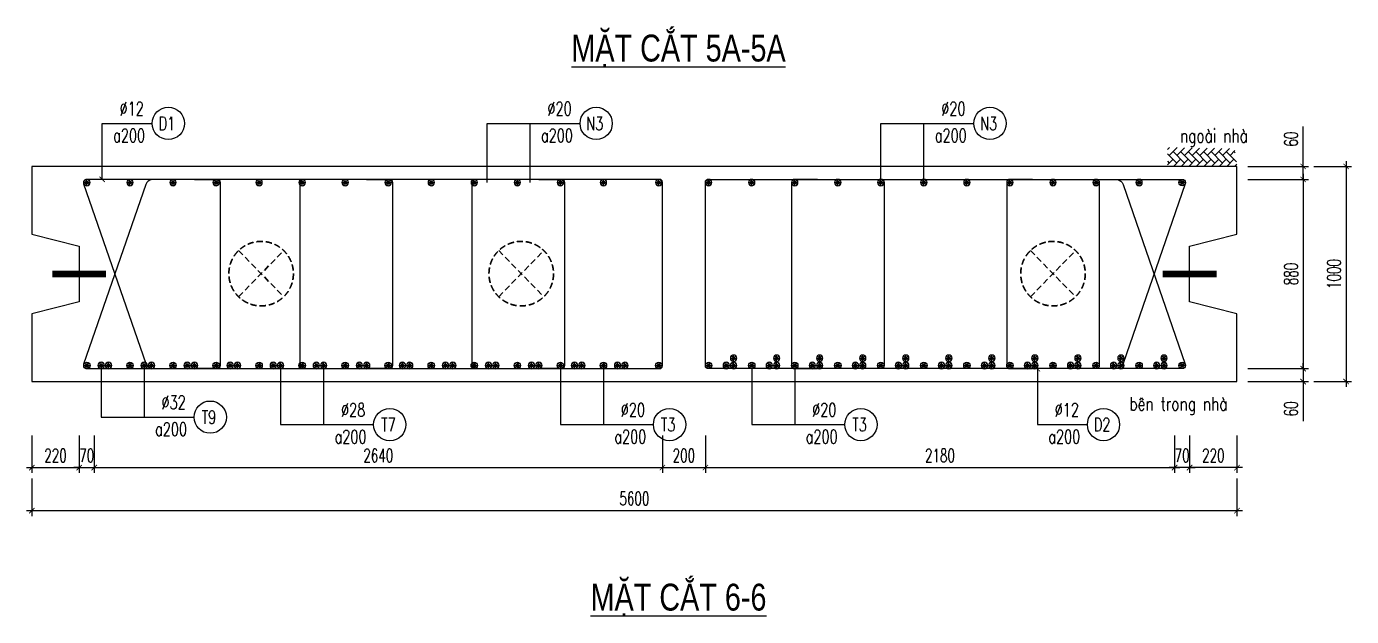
# Model space of a CAD drawing. Header units: millimetres. Extents: x -143483 to 1166745, y -1448440 to -1202244.
# Drawn here: x 114600 to 139229, y -1225701 to -1214729 of the extents above; entities that cross this region are included whole.
import ezdxf
from ezdxf.enums import TextEntityAlignment as Align

# ---------------------------------------------------------------- set-up
doc = ezdxf.new("R2010")
doc.units = ezdxf.units.MM
doc.header["$LTSCALE"] = 30
doc.header["$PDMODE"] = 3
doc.linetypes.add('DASHED', pattern=[19.05, 12.7, -6.35])
doc.layers.get('0').update_dxf_attribs({"lineweight": 9})
doc.layers.get('Defpoints').update_dxf_attribs({"lineweight": 9})
for name, color, linetype in [('ccu11-Cotthep', 9, 'Continuous'), ('ccu11-Dim', 8, 'Continuous'), ('ccu11-Hatch', 8, 'Continuous'), ('ccu11-Text', 31, 'Continuous'), ('ccu11-Thay', 7, 'Continuous'), ('ccu11-Thep', 4, 'Continuous'), ('ccu11-Thep doc', 4, 'Continuous'), ('ccu11-Thepdai', 6, 'Continuous')]:
    doc.layers.add(name, color=color, linetype=linetype)
doc.layers.add('ccu11-Khuat', color=9, linetype='DASHED', lineweight=30)
doc.layers.add('Vicom_thep doc', color=1, linetype='Continuous', lineweight=35)
doc.styles.add('ccu11-dim', font='vnsimli.shx', dxfattribs={"width": 0.65, "bigfont": 'bigfont.shx'})
doc.styles.add('ccu11-VnAvH-B', font='VHAVANB.TTF')
doc.styles.add('ccu11-vnsimli', font='vnsimli.shx', dxfattribs={"width": 0.8, "bigfont": 'vns.shx'})
doc.styles.add('ccu11-vnsimple', font='vnsimple.shx', dxfattribs={"bigfont": 'bigfont.shx'})
doc.styles.add('ccu11_simli', font='vnsimli.shx', dxfattribs={"width": 0.8})
doc.dimstyles.new('ccu11-100', dxfattribs={"dimscale": 100, "dimtxt": 2.5, "dimasz": 1, "dimexe": 1, "dimexo": 2, "dimgap": 1, "dimtad": 1, "dimdec": 0, "dimdsep": 46, "dimtxsty": 'ccu11-dim', "dimblk": 'ARCHTICK', "dimcen": -1, "dimdle": 1, "dimclrd": 256, "dimclre": 256, "dimclrt": 3, "dimadec": 0, "dimazin": 2, "dimtfac": 0.1, "dimtdec": 0, "dimtmove": 0, "dimatfit": 1, "dimldrblk": 'ARCHTICK', "dimfxl": 0, "dimtvp": 0.833333, "dimtolj": 1, "dimtzin": 12, "dimarcsym": 0})
doc.dimstyles.new('ccu11-100x4', dxfattribs={"dimscale": 100, "dimtxt": 2.5, "dimasz": 1, "dimexe": 1, "dimexo": 2, "dimgap": 1, "dimtad": 1, "dimdec": 0, "dimlfac": 0.25, "dimdsep": 46, "dimtxsty": 'ccu11-dim', "dimblk": 'ARCHTICK', "dimcen": -1, "dimdle": 1, "dimclrd": 256, "dimclre": 256, "dimclrt": 3, "dimadec": 0, "dimazin": 2, "dimtfac": 0.1, "dimtdec": 0, "dimtmove": 0, "dimatfit": 1, "dimldrblk": 'ARCHTICK', "dimfxl": 0, "dimtvp": 0.833333, "dimtolj": 1, "dimtzin": 12, "dimarcsym": 0})

# ---------------------------------------------------------------- blocks, each defined once
blk = doc.blocks.new('MCT')
at = {"ltscale": 0.005}
for p, q in [((-0.49, 0), (0.49, 0)), ((0.35, -0.35), (-0.35, 0.35)), ((-0.35, -0.35), (0.35, 0.35)), ((0, -0.49), (0, 0.49))]:
    blk.add_line(p, q, dxfattribs=at)
blk.add_circle((0, 0), 0.492, dxfattribs=at)
blk = doc.blocks.new('*U2090')
at = {"layer": 'ccu11-Thep doc', "xscale": -121.9200000001001, "yscale": 121.9200000001001, "zscale": 121.92, "rotation": 270}
blk.add_blockref('MCT', (0, 0), dxfattribs=at)
blk = doc.blocks.new('*U2091')
at = {"layer": 'ccu11-Thep doc', "color": 0, "linetype": 'ByBlock', "lineweight": -2, "transparency": 16777216}
for p in [(0, 0), (800, 0), (1600, 0), (2400, 0), (3200, 0), (4000, 0), (4800, 0), (5600, 0), (6400, 0), (7200, 0), (8000, 0)]:
    blk.add_blockref('*U2090', p, dxfattribs=at)
blk = doc.blocks.new('*U2092')
at = {"layer": 'ccu11-Thep doc', "xscale": -121.9200000001001, "yscale": 121.9200000001001, "zscale": 121.92, "rotation": 270}
blk.add_blockref('MCT', (0, 0), dxfattribs=at)
blk = doc.blocks.new('*U2093')
at = {"layer": 'ccu11-Thep doc', "color": 0, "linetype": 'ByBlock', "lineweight": -2, "transparency": 16777216}
for p in [(0, 0), (800, 0), (1600, 0), (2400, 0), (3200, 0), (4000, 0), (4800, 0), (5600, 0), (6400, 0), (7200, 0), (8000, 0)]:
    blk.add_blockref('*U2092', p, dxfattribs=at)
blk = doc.blocks.new('_ARCHTICK')
at = {"color": 0, "linetype": 'ByBlock', "const_width": 0.15}
blk.add_lwpolyline([(-0.5, -0.5), (0.5, 0.5)], dxfattribs=at)
blk = doc.blocks.new('*D2673')
at = {"layer": 'ccu11-Dim', "linetype": 'ByBlock', "lineweight": -2, "ltscale": 30, "transparency": 16777216}
for p, q in [((136220, -1222332), (136220, -1223032)), ((137100, -1222332), (137100, -1223032)), ((137200, -1222932), (136120, -1222932))]:
    blk.add_line(p, q, dxfattribs=at)
at = {"layer": 'Defpoints', "color": 0, "linetype": 'ByBlock', "ltscale": 30, "transparency": 16777216}
for p in [(136220, -1222132), (137100, -1222132), (136220, -1222932)]:
    blk.add_point(p, dxfattribs=at)
at = {"layer": 'ccu11-Dim', "linetype": 'ByBlock', "lineweight": -2, "ltscale": 30, "transparency": 16777216, "xscale": 100, "yscale": 100, "zscale": 100, "rotation": 180}
blk.add_blockref('_ARCHTICK', (136220, -1222932), dxfattribs=at)
at = {"layer": 'ccu11-Dim', "linetype": 'ByBlock', "lineweight": -2, "ltscale": 30, "transparency": 16777216, "xscale": 100, "yscale": 100, "zscale": 100}
blk.add_blockref('_ARCHTICK', (137100, -1222932), dxfattribs=at)
at = {"layer": 'ccu11-Dim', "color": 3, "linetype": 'ByBlock', "ltscale": 30, "transparency": 16777216, "insert": (136660, -1222707), "char_height": 250, "attachment_point": 5, "style": 'ccu11-dim'}
blk.add_mtext('\\A1;220', dxfattribs=at)
blk = doc.blocks.new('*D2674')
at = {"layer": 'ccu11-Dim', "linetype": 'ByBlock', "lineweight": -2, "ltscale": 30, "transparency": 16777216}
for p, q in [((114700, -1223132), (114700, -1223832)), ((137100, -1223132), (137100, -1223832)), ((114600, -1223732), (137200, -1223732))]:
    blk.add_line(p, q, dxfattribs=at)
at = {"layer": 'Defpoints', "color": 0, "linetype": 'ByBlock', "ltscale": 30, "transparency": 16777216}
for p in [(114700, -1222932), (137100, -1222932), (137100, -1223732)]:
    blk.add_point(p, dxfattribs=at)
at = {"layer": 'ccu11-Dim', "linetype": 'ByBlock', "lineweight": -2, "ltscale": 30, "transparency": 16777216, "xscale": 100, "yscale": 100, "zscale": 100, "rotation": 180}
blk.add_blockref('_ARCHTICK', (114700, -1223732), dxfattribs=at)
at = {"layer": 'ccu11-Dim', "linetype": 'ByBlock', "lineweight": -2, "ltscale": 30, "transparency": 16777216, "xscale": 100, "yscale": 100, "zscale": 100}
blk.add_blockref('_ARCHTICK', (137100, -1223732), dxfattribs=at)
at = {"layer": 'ccu11-Dim', "color": 3, "linetype": 'ByBlock', "ltscale": 30, "transparency": 16777216, "insert": (125900, -1223507), "char_height": 250, "attachment_point": 5, "style": 'ccu11-dim'}
blk.add_mtext('\\A1;5600', dxfattribs=at)
blk = doc.blocks.new('*D2675')
at = {"layer": 'ccu11-Dim', "linetype": 'ByBlock', "lineweight": -2, "ltscale": 30, "transparency": 16777216}
for p, q in [((135940, -1222332), (135940, -1223032)), ((136220, -1222332), (136220, -1223032)), ((135940, -1222932), (135840, -1222932)), ((136220, -1222932), (135940, -1222932)), ((136220, -1222932), (136320, -1222932))]:
    blk.add_line(p, q, dxfattribs=at)
at = {"layer": 'Defpoints', "color": 0, "linetype": 'ByBlock', "ltscale": 30, "transparency": 16777216}
for p in [(135940, -1222132), (136220, -1222132), (135940, -1222932)]:
    blk.add_point(p, dxfattribs=at)
at = {"layer": 'ccu11-Dim', "linetype": 'ByBlock', "lineweight": -2, "ltscale": 30, "transparency": 16777216, "xscale": 100, "yscale": 100, "zscale": 100}
blk.add_blockref('_ARCHTICK', (135940, -1222932), dxfattribs=at)
at = {"layer": 'ccu11-Dim', "linetype": 'ByBlock', "lineweight": -2, "ltscale": 30, "transparency": 16777216, "xscale": 100, "yscale": 100, "zscale": 100, "rotation": 180}
blk.add_blockref('_ARCHTICK', (136220, -1222932), dxfattribs=at)
at = {"layer": 'ccu11-Dim', "color": 3, "linetype": 'ByBlock', "ltscale": 30, "transparency": 16777216, "insert": (136080, -1222707), "char_height": 250, "attachment_point": 5, "style": 'ccu11-dim'}
blk.add_mtext('\\A1;70', dxfattribs=at)
blk = doc.blocks.new('*D2676')
at = {"layer": 'ccu11-Dim', "linetype": 'ByBlock', "lineweight": -2, "ltscale": 30, "transparency": 16777216}
for p, q in [((126419, -1222332), (126419, -1223032)), ((127219, -1222332), (127219, -1223032)), ((126319, -1222932), (127319, -1222932))]:
    blk.add_line(p, q, dxfattribs=at)
at = {"layer": 'Defpoints', "color": 0, "linetype": 'ByBlock', "ltscale": 30, "transparency": 16777216}
for p in [(126419, -1222132), (127219, -1222132), (127219, -1222932)]:
    blk.add_point(p, dxfattribs=at)
at = {"layer": 'ccu11-Dim', "linetype": 'ByBlock', "lineweight": -2, "ltscale": 30, "transparency": 16777216, "xscale": 100, "yscale": 100, "zscale": 100, "rotation": 180}
blk.add_blockref('_ARCHTICK', (126419, -1222932), dxfattribs=at)
at = {"layer": 'ccu11-Dim', "linetype": 'ByBlock', "lineweight": -2, "ltscale": 30, "transparency": 16777216, "xscale": 100, "yscale": 100, "zscale": 100}
blk.add_blockref('_ARCHTICK', (127219, -1222932), dxfattribs=at)
at = {"layer": 'ccu11-Dim', "color": 3, "linetype": 'ByBlock', "ltscale": 30, "transparency": 16777216, "insert": (126819, -1222707), "char_height": 250, "attachment_point": 5, "style": 'ccu11-dim'}
blk.add_mtext('\\A1;200', dxfattribs=at)
blk = doc.blocks.new('*D2677')
at = {"layer": 'ccu11-Dim', "linetype": 'ByBlock', "lineweight": -2, "ltscale": 30, "transparency": 16777216}
for p, q in [((127219, -1222332), (127219, -1223032)), ((135940, -1222332), (135940, -1223032)), ((127119, -1222932), (136040, -1222932))]:
    blk.add_line(p, q, dxfattribs=at)
at = {"layer": 'Defpoints', "color": 0, "linetype": 'ByBlock', "ltscale": 30, "transparency": 16777216}
for p in [(127219, -1222132), (135940, -1222132), (135940, -1222932)]:
    blk.add_point(p, dxfattribs=at)
at = {"layer": 'ccu11-Dim', "linetype": 'ByBlock', "lineweight": -2, "ltscale": 30, "transparency": 16777216, "xscale": 100, "yscale": 100, "zscale": 100, "rotation": 180}
blk.add_blockref('_ARCHTICK', (127219, -1222932), dxfattribs=at)
at = {"layer": 'ccu11-Dim', "linetype": 'ByBlock', "lineweight": -2, "ltscale": 30, "transparency": 16777216, "xscale": 100, "yscale": 100, "zscale": 100}
blk.add_blockref('_ARCHTICK', (135940, -1222932), dxfattribs=at)
at = {"layer": 'ccu11-Dim', "color": 3, "linetype": 'ByBlock', "ltscale": 30, "transparency": 16777216, "insert": (131580, -1222707), "char_height": 250, "attachment_point": 5, "style": 'ccu11-dim'}
blk.add_mtext('\\A1;2180', dxfattribs=at)
blk = doc.blocks.new('SHD')
at = {"layer": 'ccu11-Cotthep'}
blk.add_circle((300, 0), 300, dxfattribs=at)
at = {"layer": 'ccu11-Cotthep', "color": 31, "style": 'ccu11_simli', "width": 0.8}
blk.add_attdef('DK', text='', height=250, dxfattribs=at).set_placement((-101, 65), align=Align.BOTTOM_RIGHT)
blk.add_attdef('KH', text='', height=250, dxfattribs=at).set_placement((300, 0), align=Align.MIDDLE)
blk.add_attdef('KC', text='', height=250, dxfattribs=at).set_placement((-101, -142), align=Align.TOP_RIGHT)
blk = doc.blocks.new('*D2678')
at = {"layer": 'ccu11-Dim', "linetype": 'ByBlock', "lineweight": -2, "ltscale": 30, "transparency": 16777216}
for p, q in [((138329, -1217332), (138329, -1216592)), ((137300, -1217332), (138429, -1217332)), ((138329, -1217572), (138329, -1217332)), ((137300, -1217572), (138429, -1217572)), ((138329, -1217572), (138329, -1217672))]:
    blk.add_line(p, q, dxfattribs=at)
at = {"layer": 'Defpoints', "color": 0, "linetype": 'ByBlock', "ltscale": 30, "transparency": 16777216}
for p in [(137100, -1217332), (137100, -1217572), (138329, -1217572)]:
    blk.add_point(p, dxfattribs=at)
at = {"layer": 'ccu11-Dim', "linetype": 'ByBlock', "lineweight": -2, "ltscale": 30, "transparency": 16777216, "xscale": 100, "yscale": 100, "zscale": 100}
for p, rotation in [((138329, -1217332), 270), ((138329, -1217572), 90)]:
    blk.add_blockref('_ARCHTICK', p, dxfattribs=dict(at, rotation=rotation))
at = {"layer": 'ccu11-Dim', "color": 3, "linetype": 'ByBlock', "ltscale": 30, "transparency": 16777216, "insert": (138104, -1216824), "char_height": 250, "attachment_point": 5, "rotation": 90, "style": 'ccu11-dim'}
blk.add_mtext('\\A1;60', dxfattribs=at)
blk = doc.blocks.new('*D2679')
at = {"layer": 'ccu11-Dim', "linetype": 'ByBlock', "lineweight": -2, "ltscale": 30, "transparency": 16777216}
for p, q in [((137300, -1217572), (138429, -1217572)), ((138329, -1217472), (138329, -1221192)), ((137300, -1221092), (138429, -1221092))]:
    blk.add_line(p, q, dxfattribs=at)
at = {"layer": 'Defpoints', "color": 0, "linetype": 'ByBlock', "ltscale": 30, "transparency": 16777216}
for p in [(137100, -1217572), (137100, -1221092), (138329, -1221092)]:
    blk.add_point(p, dxfattribs=at)
at = {"layer": 'ccu11-Dim', "linetype": 'ByBlock', "lineweight": -2, "ltscale": 30, "transparency": 16777216, "xscale": 100, "yscale": 100, "zscale": 100}
for p, rotation in [((138329, -1217572), 90), ((138329, -1221092), 270)]:
    blk.add_blockref('_ARCHTICK', p, dxfattribs=dict(at, rotation=rotation))
at = {"layer": 'ccu11-Dim', "color": 3, "linetype": 'ByBlock', "ltscale": 30, "transparency": 16777216, "insert": (138104, -1219332), "char_height": 250, "attachment_point": 5, "rotation": 90, "style": 'ccu11-dim'}
blk.add_mtext('\\A1;880', dxfattribs=at)
blk = doc.blocks.new('*D2680')
at = {"layer": 'ccu11-Dim', "linetype": 'ByBlock', "lineweight": -2, "ltscale": 30, "transparency": 16777216}
for p, q in [((138329, -1221092), (138329, -1220992)), ((137300, -1221092), (138429, -1221092)), ((138329, -1221092), (138329, -1221332)), ((137300, -1221332), (138429, -1221332)), ((138329, -1221332), (138329, -1222071))]:
    blk.add_line(p, q, dxfattribs=at)
at = {"layer": 'Defpoints', "color": 0, "linetype": 'ByBlock', "ltscale": 30, "transparency": 16777216}
for p in [(137100, -1221092), (138329, -1221092), (137100, -1221332)]:
    blk.add_point(p, dxfattribs=at)
at = {"layer": 'ccu11-Dim', "linetype": 'ByBlock', "lineweight": -2, "ltscale": 30, "transparency": 16777216, "xscale": 100, "yscale": 100, "zscale": 100}
for p, rotation in [((138329, -1221092), 270), ((138329, -1221332), 90)]:
    blk.add_blockref('_ARCHTICK', p, dxfattribs=dict(at, rotation=rotation))
at = {"layer": 'ccu11-Dim', "color": 3, "linetype": 'ByBlock', "ltscale": 30, "transparency": 16777216, "insert": (138104, -1221840), "char_height": 250, "attachment_point": 5, "rotation": 90, "style": 'ccu11-dim'}
blk.add_mtext('\\A1;60', dxfattribs=at)
blk = doc.blocks.new('*D2681')
at = {"layer": 'ccu11-Dim', "linetype": 'ByBlock', "lineweight": -2, "ltscale": 30, "transparency": 16777216}
for p, q in [((138529, -1217332), (139229, -1217332)), ((139129, -1217232), (139129, -1221432)), ((138529, -1221332), (139229, -1221332))]:
    blk.add_line(p, q, dxfattribs=at)
at = {"layer": 'Defpoints', "color": 0, "linetype": 'ByBlock', "ltscale": 30, "transparency": 16777216}
for p in [(138329, -1217332), (138329, -1221332), (139129, -1221332)]:
    blk.add_point(p, dxfattribs=at)
at = {"layer": 'ccu11-Dim', "linetype": 'ByBlock', "lineweight": -2, "ltscale": 30, "transparency": 16777216, "xscale": 100, "yscale": 100, "zscale": 100}
for p, rotation in [((139129, -1217332), 90), ((139129, -1221332), 270)]:
    blk.add_blockref('_ARCHTICK', p, dxfattribs=dict(at, rotation=rotation))
at = {"layer": 'ccu11-Dim', "color": 3, "linetype": 'ByBlock', "ltscale": 30, "transparency": 16777216, "insert": (138904, -1219332), "char_height": 250, "attachment_point": 5, "rotation": 90, "style": 'ccu11-dim'}
blk.add_mtext('\\A1;1000', dxfattribs=at)
blk = doc.blocks.new('*U2094')
at = {"layer": 'ccu11-Thep doc', "xscale": -121.9200000001001, "yscale": 121.9200000001001, "zscale": 121.92, "rotation": 270}
blk.add_blockref('MCT', (0, 0), dxfattribs=at)
blk = doc.blocks.new('*U2095')
at = {"layer": 'ccu11-Thep doc', "color": 0, "linetype": 'ByBlock', "lineweight": -2, "transparency": 16777216}
for p in [(0, 0), (800, 0), (1600, 0), (2400, 0), (3200, 0), (4000, 0), (4800, 0), (5600, 0), (6400, 0), (7200, 0), (8000, 0), (8800, 0), (9600, 0)]:
    blk.add_blockref('*U2094', p, dxfattribs=at)
blk = doc.blocks.new('*U2096')
at = {"layer": 'ccu11-Thep doc', "xscale": -121.9200000001001, "yscale": 121.9200000001001, "zscale": 121.92, "rotation": 270}
blk.add_blockref('MCT', (0, 0), dxfattribs=at)
blk = doc.blocks.new('*U2097')
at = {"layer": 'ccu11-Thep doc', "color": 0, "linetype": 'ByBlock', "lineweight": -2, "transparency": 16777216}
for p in [(0, 0), (800, 0), (1600, 0), (2400, 0), (3200, 0), (4000, 0), (4800, 0), (5600, 0), (6400, 0), (7200, 0), (8000, 0), (8800, 0), (9600, 0)]:
    blk.add_blockref('*U2096', p, dxfattribs=at)
blk = doc.blocks.new('*D2696')
at = {"layer": 'ccu11-Dim', "linetype": 'ByBlock', "lineweight": -2, "ltscale": 30, "transparency": 16777216}
for p, q in [((115860, -1222332), (115860, -1223032)), ((126419, -1222332), (126419, -1223032)), ((115760, -1222932), (126519, -1222932))]:
    blk.add_line(p, q, dxfattribs=at)
at = {"layer": 'Defpoints', "color": 0, "linetype": 'ByBlock', "ltscale": 30, "transparency": 16777216}
for p in [(115860, -1222132), (126419, -1222132), (126419, -1222932)]:
    blk.add_point(p, dxfattribs=at)
at = {"layer": 'ccu11-Dim', "linetype": 'ByBlock', "lineweight": -2, "ltscale": 30, "transparency": 16777216, "xscale": 100, "yscale": 100, "zscale": 100, "rotation": 180}
blk.add_blockref('_ARCHTICK', (115860, -1222932), dxfattribs=at)
at = {"layer": 'ccu11-Dim', "linetype": 'ByBlock', "lineweight": -2, "ltscale": 30, "transparency": 16777216, "xscale": 100, "yscale": 100, "zscale": 100}
blk.add_blockref('_ARCHTICK', (126419, -1222932), dxfattribs=at)
at = {"layer": 'ccu11-Dim', "color": 3, "linetype": 'ByBlock', "ltscale": 30, "transparency": 16777216, "insert": (121140, -1222707), "char_height": 250, "attachment_point": 5, "style": 'ccu11-dim'}
blk.add_mtext('\\A1;2640', dxfattribs=at)
blk = doc.blocks.new('*D2697')
at = {"layer": 'ccu11-Dim', "linetype": 'ByBlock', "lineweight": -2, "ltscale": 30, "transparency": 16777216}
for p, q in [((114700, -1222332), (114700, -1223032)), ((115580, -1222332), (115580, -1223032)), ((114600, -1222932), (115680, -1222932))]:
    blk.add_line(p, q, dxfattribs=at)
at = {"layer": 'Defpoints', "color": 0, "linetype": 'ByBlock', "ltscale": 30, "transparency": 16777216}
for p in [(114700, -1222132), (115580, -1222132), (115580, -1222932)]:
    blk.add_point(p, dxfattribs=at)
at = {"layer": 'ccu11-Dim', "linetype": 'ByBlock', "lineweight": -2, "ltscale": 30, "transparency": 16777216, "xscale": 100, "yscale": 100, "zscale": 100, "rotation": 180}
blk.add_blockref('_ARCHTICK', (114700, -1222932), dxfattribs=at)
at = {"layer": 'ccu11-Dim', "linetype": 'ByBlock', "lineweight": -2, "ltscale": 30, "transparency": 16777216, "xscale": 100, "yscale": 100, "zscale": 100}
blk.add_blockref('_ARCHTICK', (115580, -1222932), dxfattribs=at)
at = {"layer": 'ccu11-Dim', "color": 3, "linetype": 'ByBlock', "ltscale": 30, "transparency": 16777216, "insert": (115140, -1222707), "char_height": 250, "attachment_point": 5, "style": 'ccu11-dim'}
blk.add_mtext('\\A1;220', dxfattribs=at)
blk = doc.blocks.new('*D2698')
at = {"layer": 'ccu11-Dim', "linetype": 'ByBlock', "lineweight": -2, "ltscale": 30, "transparency": 16777216}
for p, q in [((115580, -1222332), (115580, -1223032)), ((115860, -1222332), (115860, -1223032)), ((115580, -1222932), (115480, -1222932)), ((115580, -1222932), (115860, -1222932)), ((115860, -1222932), (115960, -1222932))]:
    blk.add_line(p, q, dxfattribs=at)
at = {"layer": 'Defpoints', "color": 0, "linetype": 'ByBlock', "ltscale": 30, "transparency": 16777216}
for p in [(115580, -1222132), (115860, -1222132), (115860, -1222932)]:
    blk.add_point(p, dxfattribs=at)
at = {"layer": 'ccu11-Dim', "linetype": 'ByBlock', "lineweight": -2, "ltscale": 30, "transparency": 16777216, "xscale": 100, "yscale": 100, "zscale": 100}
blk.add_blockref('_ARCHTICK', (115580, -1222932), dxfattribs=at)
at = {"layer": 'ccu11-Dim', "linetype": 'ByBlock', "lineweight": -2, "ltscale": 30, "transparency": 16777216, "xscale": 100, "yscale": 100, "zscale": 100, "rotation": 180}
blk.add_blockref('_ARCHTICK', (115860, -1222932), dxfattribs=at)
at = {"layer": 'ccu11-Dim', "color": 3, "linetype": 'ByBlock', "ltscale": 30, "transparency": 16777216, "insert": (115720, -1222707), "char_height": 250, "attachment_point": 5, "style": 'ccu11-dim'}
blk.add_mtext('\\A1;70', dxfattribs=at)
blk = doc.blocks.new('ccu11_block_thep')
at = {"layer": 'ccu11-Thep', "color": 3}
for p, q in [((-0.4, 0), (0.4, 0)), ((-0.28, 0.28), (0.28, -0.28)), ((0.28, 0.28), (-0.28, -0.28)), ((0, 0.4), (0, -0.4))]:
    blk.add_line(p, q, dxfattribs=at)
at = {"layer": 'ccu11-Thep', "color": 1, "const_width": 0.0667}
blk.add_lwpolyline([(-0.4, 0, 1), (0.4, 0, 1), (-0.4, 0, 1)], format="xyb", dxfattribs=at)
at = {"layer": 'ccu11-Thep', "color": 1}
blk.add_circle((0, 0), 0.4, dxfattribs=at)
blk = doc.blocks.new('*U2106')
at = {"layer": 'Vicom_thep doc', "xscale": -150, "yscale": 150, "zscale": 150, "rotation": 180}
blk.add_blockref('ccu11_block_thep', (0, 0), dxfattribs=at)
blk = doc.blocks.new('*U1977')
at = {"layer": 'ccu11-Thep doc', "color": 0, "linetype": 'ByBlock', "lineweight": -2, "transparency": 16777216}
for p in [(0, 0), (800, 0), (1600, 0), (2400, 0), (3200, 0), (4000, 0), (4800, 0), (5600, 0), (6400, 0), (7200, 0), (8000, 0), (8800, 0), (9600, 0)]:
    blk.add_blockref('*U2106', p, dxfattribs=at)
blk = doc.blocks.new('*U1978')
at = {"layer": 'Vicom_thep doc', "xscale": -150, "yscale": 150, "zscale": 150, "rotation": 180}
blk.add_blockref('ccu11_block_thep', (0, 0), dxfattribs=at)
blk = doc.blocks.new('*U1979')
at = {"layer": 'ccu11-Thep doc', "color": 0, "linetype": 'ByBlock', "lineweight": -2, "transparency": 16777216}
for p in [(0, 0), (800, 0), (1600, 0), (2400, 0), (3200, 0), (4000, 0), (4800, 0), (5600, 0), (6400, 0), (7200, 0), (8000, 0)]:
    blk.add_blockref('*U1978', p, dxfattribs=at)
blk = doc.blocks.new('*U1971')
at = {"layer": 'Vicom_thep doc', "xscale": -150, "yscale": 150, "zscale": 150, "rotation": 180}
blk.add_blockref('ccu11_block_thep', (0, 0), dxfattribs=at)
blk = doc.blocks.new('*U1972')
at = {"layer": 'ccu11-Thep doc', "color": 0, "linetype": 'ByBlock', "lineweight": -2, "transparency": 16777216}
for p in [(0, 0), (800, 0), (1600, 0), (2400, 0), (3200, 0), (4000, 0), (4800, 0), (5600, 0), (6400, 0), (7200, 0), (8000, 0)]:
    blk.add_blockref('*U1971', p, dxfattribs=at)
blk = doc.blocks.new('*U1973')
at = {"layer": 'Vicom_thep doc', "xscale": -150, "yscale": 150, "zscale": 150, "rotation": 180}
blk.add_blockref('ccu11_block_thep', (0, 0), dxfattribs=at)
blk = doc.blocks.new('*U1974')
at = {"layer": 'ccu11-Thep doc', "color": 0, "linetype": 'ByBlock', "lineweight": -2, "transparency": 16777216}
for p in [(0, 0), (800, 0), (1600, 0), (2400, 0), (3200, 0), (4000, 0), (4800, 0), (5600, 0), (6400, 0), (7200, 0), (8000, 0), (8800, 0), (9600, 0)]:
    blk.add_blockref('*U1973', p, dxfattribs=at)
blk = doc.blocks.new('*U1975')
at = {"layer": 'Vicom_thep doc', "xscale": -150, "yscale": 150, "zscale": 150, "rotation": 180}
blk.add_blockref('ccu11_block_thep', (0, 0), dxfattribs=at)
blk = doc.blocks.new('*U1976')
at = {"layer": 'ccu11-Thep doc', "color": 0, "linetype": 'ByBlock', "lineweight": -2, "transparency": 16777216}
for p in [(0, 0), (800, 0), (1600, 0), (2400, 0), (3200, 0), (4000, 0), (4800, 0), (5600, 0), (6400, 0), (7200, 0), (8000, 0)]:
    blk.add_blockref('*U1975', p, dxfattribs=at)

msp = doc.modelspace()

# ---------------------------------------------------------------- hatches: boundary and pattern name
at = {"layer": 'ccu11-Hatch', "ltscale": 10}
h = msp.add_hatch(dxfattribs=at)
h.set_pattern_fill('AR-HBONE', color=256, scale=25, angle=270, style=0)
h.set_pattern_definition([(45, (-3126042.45, 559124.31), (141.4213562, 4e-14), [300, -100]), (315, (-3125971.74, 559195.02), (141.4213562, 4e-14), [300, -100])])
h.paths.add_polyline_path([(135808.05, -1216979.16), (135808.05, -1217331.89), (137100.41, -1217331.89), (137057.55, -1217000.58)])

# ---------------------------------------------------------------- linework, layer by layer
at = {"layer": 'ccu11-Khuat', "ltscale": 0.3}
for p, q in [((118542.62, -1218896.17), (119380.85, -1219754.88)), ((118542.62, -1219754.88), (119380.85, -1218896.17)), ((123377.41, -1218896.17), (124215.64, -1219754.88)), ((123377.41, -1219754.88), (124215.64, -1218896.17)), ((133261.29, -1218896.17), (134099.52, -1219754.88)), ((133261.29, -1219754.88), (134099.52, -1218896.17))]:
    msp.add_line(p, q, dxfattribs=at)
for centre in [(118961.73, -1219325.53), (123796.52, -1219325.53), (133680.41, -1219325.53)]:
    msp.add_circle(centre, 600, dxfattribs=at)
at = {"layer": 'ccu11-Thay'}
for p, q in [((137100.41, -1217331.89), (114700.41, -1217331.89)), ((114700.41, -1217331.89), (114700.41, -1218591.89)), ((137100.41, -1218591.89), (137100.41, -1217331.89)), ((114700.41, -1218591.89), (115580.17, -1218811.89)), ((136220.64, -1218811.89), (137100.41, -1218591.89)), ((115580.17, -1218811.89), (115580.17, -1219851.89)), ((136220.64, -1219851.89), (136220.64, -1218811.89)), ((115580.17, -1219851.89), (114700.41, -1220071.89)), ((114700.41, -1220071.89), (114700.41, -1221331.89)), ((137100.41, -1220071.89), (136220.64, -1219851.89)), ((137100.41, -1221331.89), (137100.41, -1220071.89)), ((114700.41, -1221331.89), (137100.41, -1221331.89))]:
    msp.add_line(p, q, dxfattribs=at)
at = {"layer": 'ccu11-Thep', "const_width": 120}
for points in [[(115079.94, -1219331.89), (116079.94, -1219331.89)], [(116080.41, -1219331.89), (115080.41, -1219331.89)], [(135720.41, -1219331.89), (136720.41, -1219331.89)]]:
    msp.add_lwpolyline(points, dxfattribs=at)
at = {"layer": 'ccu11-Thepdai'}
for points in [[(117648.61, -1217571.89), (116928.14, -1217571.89, 0.23620228), (116816.37, -1217664.63), (115662.49, -1221011.39, 0.5204497), (115718.88, -1221091.89), (126370.41, -1221091.89, 0.41421356), (126420.41, -1221041.89), (126420.41, -1217621.89, 0.41421356), (126370.41, -1217571.89), (115718.88, -1217571.89, 0.5204497), (115662.49, -1217652.39), (116816.37, -1220999.14, 0.23620228), (116928.14, -1221091.89), (117648.61, -1221091.89)], [(117720.41, -1217571.89), (118140.41, -1217571.89, -0.41421356), (118200.41, -1217631.89), (118200.41, -1221031.89, -0.41421356), (118140.41, -1221091.89), (117720.41, -1221091.89)], [(120160.41, -1217571.89), (119740.41, -1217571.89, 0.41421356), (119680.41, -1217631.89), (119680.41, -1221031.89, 0.41421356), (119740.41, -1221091.89), (120160.41, -1221091.89)], [(120920.41, -1217571.89), (121340.41, -1217571.89, -0.41421356), (121400.41, -1217631.89), (121400.41, -1221031.89, -0.41421356), (121340.41, -1221091.89), (120920.41, -1221091.89)], [(123360.41, -1217571.89), (122940.41, -1217571.89, 0.41421356), (122880.41, -1217631.89), (122880.41, -1221031.89, 0.41421356), (122940.41, -1221091.89), (123360.41, -1221091.89)], [(124120.41, -1217571.89), (124540.41, -1217571.89, -0.41421356), (124600.41, -1217631.89), (124600.41, -1221031.89, -0.41421356), (124540.41, -1221091.89), (124120.41, -1221091.89)], [(134152.21, -1217571.89), (134872.67, -1217571.89, -0.23620228), (134984.44, -1217664.63), (136138.32, -1221011.39, -0.5204497), (136081.93, -1221091.89), (127270.41, -1221091.89, -0.41421356), (127220.41, -1221041.89), (127220.41, -1217621.89, -0.41421356), (127270.41, -1217571.89), (136081.93, -1217571.89, -0.5204497), (136138.32, -1217652.39), (134984.44, -1220999.14, -0.23620228), (134872.67, -1221091.89), (134152.21, -1221091.89)], [(129300.41, -1217571.89), (128880.41, -1217571.89, 0.41421356), (128820.41, -1217631.89), (128820.41, -1221031.89, 0.41421356), (128880.41, -1221091.89), (129300.41, -1221091.89)], [(130060.41, -1217571.89), (130480.41, -1217571.89, -0.41421356), (130540.41, -1217631.89), (130540.41, -1221031.89, -0.41421356), (130480.41, -1221091.89), (130060.41, -1221091.89)], [(133300.41, -1217571.89), (132880.41, -1217571.89, 0.41421356), (132820.41, -1217631.89), (132820.41, -1221031.89, 0.41421356), (132880.41, -1221091.89), (133300.41, -1221091.89)], [(134060.41, -1217571.89), (134480.41, -1217571.89, -0.41421356), (134540.41, -1217631.89), (134540.41, -1221031.89, -0.41421356), (134480.41, -1221091.89), (134060.41, -1221091.89)]]:
    msp.add_lwpolyline(points, format="xyb", dxfattribs=at)

# ---------------------------------------------------------------- block references
at = {"layer": 'ccu11-Cotthep'}
ref = msp.add_blockref('SHD', (116936.6, -1216531.53), dxfattribs=at)
ref.add_attrib('KH', 'D1', dxfattribs={"color": 31, "height": 250, "style": 'ccu11-vnsimple', "width": 0.7}).set_placement((117211.6, -1216531.53), align=Align.MIDDLE_CENTER)
ref.add_attrib('KC', 'a200', dxfattribs={"color": 31, "height": 250, "style": 'ccu11-vnsimple', "width": 0.7}).set_placement((116508.01, -1216631.53), align=Align.TOP_CENTER)
ref.add_attrib('DK', '`12', dxfattribs={"color": 31, "height": 250, "style": 'ccu11-vnsimple', "width": 0.7}).set_placement((116555.81, -1216456.53), align=Align.BOTTOM_CENTER)
ref = msp.add_blockref('SHD', (124889.41, -1216531.53), dxfattribs=at)
ref.add_attrib('KH', 'N3', dxfattribs={"color": 31, "height": 250, "style": 'ccu11-vnsimple', "width": 0.7}).set_placement((125164.41, -1216531.53), align=Align.MIDDLE_CENTER)
ref.add_attrib('KC', 'a200', dxfattribs={"color": 31, "height": 250, "style": 'ccu11-vnsimple', "width": 0.7}).set_placement((124460.83, -1216631.53), align=Align.TOP_CENTER)
ref.add_attrib('DK', '`20', dxfattribs={"color": 31, "height": 250, "style": 'ccu11-vnsimple', "width": 0.7}).set_placement((124508.62, -1216456.53), align=Align.BOTTOM_CENTER)
ref = msp.add_blockref('SHD', (132209.41, -1216531.53), dxfattribs=at)
ref.add_attrib('KH', 'N3', dxfattribs={"color": 31, "height": 250, "style": 'ccu11-vnsimple', "width": 0.7}).set_placement((132484.41, -1216531.53), align=Align.MIDDLE_CENTER)
ref.add_attrib('KC', 'a200', dxfattribs={"color": 31, "height": 250, "style": 'ccu11-vnsimple', "width": 0.7}).set_placement((131780.83, -1216631.53), align=Align.TOP_CENTER)
ref.add_attrib('DK', '`20', dxfattribs={"color": 31, "height": 250, "style": 'ccu11-vnsimple', "width": 0.7}).set_placement((131828.62, -1216456.53), align=Align.BOTTOM_CENTER)
ref = msp.add_blockref('SHD', (117715.89, -1221993.52), dxfattribs=at)
ref.add_attrib('KH', 'T9', dxfattribs={"color": 31, "height": 250, "style": 'ccu11-vnsimple', "width": 0.7}).set_placement((117990.89, -1221993.52), align=Align.MIDDLE_CENTER)
ref.add_attrib('KC', 'a200', dxfattribs={"color": 31, "height": 250, "style": 'ccu11-vnsimple', "width": 0.7}).set_placement((117287.31, -1222093.52), align=Align.TOP_CENTER)
ref.add_attrib('DK', '`32', dxfattribs={"color": 31, "height": 250, "style": 'ccu11-vnsimple', "width": 0.7}).set_placement((117335.1, -1221918.52), align=Align.BOTTOM_CENTER)
ref = msp.add_blockref('SHD', (121052.8, -1222133.24), dxfattribs=at)
ref.add_attrib('KH', 'T7', dxfattribs={"color": 31, "height": 250, "style": 'ccu11-vnsimple', "width": 0.7}).set_placement((121327.8, -1222133.24), align=Align.MIDDLE_CENTER)
ref.add_attrib('KC', 'a200', dxfattribs={"color": 31, "height": 250, "style": 'ccu11-vnsimple', "width": 0.7}).set_placement((120624.22, -1222233.24), align=Align.TOP_CENTER)
ref.add_attrib('DK', '`28', dxfattribs={"color": 31, "height": 250, "style": 'ccu11-vnsimple', "width": 0.7}).set_placement((120672.01, -1222058.24), align=Align.BOTTOM_CENTER)
ref = msp.add_blockref('SHD', (126252.8, -1222132.25), dxfattribs=at)
ref.add_attrib('KH', 'T3', dxfattribs={"color": 31, "height": 250, "style": 'ccu11-vnsimple', "width": 0.7}).set_placement((126527.8, -1222132.25), align=Align.MIDDLE_CENTER)
ref.add_attrib('KC', 'a200', dxfattribs={"color": 31, "height": 250, "style": 'ccu11-vnsimple', "width": 0.7}).set_placement((125824.22, -1222232.25), align=Align.TOP_CENTER)
ref.add_attrib('DK', '`20', dxfattribs={"color": 31, "height": 250, "style": 'ccu11-vnsimple', "width": 0.7}).set_placement((125872.01, -1222057.25), align=Align.BOTTOM_CENTER)
ref = msp.add_blockref('SHD', (129809.41, -1222132.25), dxfattribs=at)
ref.add_attrib('KH', 'T3', dxfattribs={"color": 31, "height": 250, "style": 'ccu11-vnsimple', "width": 0.7}).set_placement((130084.41, -1222132.25), align=Align.MIDDLE_CENTER)
ref.add_attrib('KC', 'a200', dxfattribs={"color": 31, "height": 250, "style": 'ccu11-vnsimple', "width": 0.7}).set_placement((129380.83, -1222232.25), align=Align.TOP_CENTER)
ref.add_attrib('DK', '`20', dxfattribs={"color": 31, "height": 250, "style": 'ccu11-vnsimple', "width": 0.7}).set_placement((129428.62, -1222057.25), align=Align.BOTTOM_CENTER)
ref = msp.add_blockref('SHD', (134318.74, -1222132.25), dxfattribs=at)
ref.add_attrib('KH', 'D2', dxfattribs={"color": 31, "height": 250, "style": 'ccu11-vnsimple', "width": 0.7}).set_placement((134593.74, -1222132.25), align=Align.MIDDLE_CENTER)
ref.add_attrib('KC', 'a200', dxfattribs={"color": 31, "height": 250, "style": 'ccu11-vnsimple', "width": 0.7}).set_placement((133890.16, -1222232.25), align=Align.TOP_CENTER)
ref.add_attrib('DK', '`12', dxfattribs={"color": 31, "height": 250, "style": 'ccu11-vnsimple', "width": 0.7}).set_placement((133937.95, -1222057.25), align=Align.BOTTOM_CENTER)
at = {"layer": 'ccu11-Thep doc'}
for name, p in [('*U2095', (115723.8, -1217631.89)), ('*U2091', (127280.41, -1217631.89)), ('*U1974', (115986.89, -1221032.88)), ('*U1977', (116123.8, -1221032.88)), ('*U1976', (127606.89, -1221032.88)), ('*U1972', (127743.8, -1220898.16)), ('*U1979', (127743.8, -1221032.88))]:
    msp.add_blockref(name, p, dxfattribs=at)
at = {"layer": 'ccu11-Thep doc', "yscale": 121.9200000001001}
for p, xscale, zscale, rotation in [((126352.51, -1217631.89), -121.9200000001001, 121.92, 270), ((136080.76, -1217631.89), 121.9200000001001, 121.9200000001001, 90.00000000000001), ((126352.51, -1221031.89), 121.9200000001001, 121.9200000001001, 270), ((136080.76, -1221031.89), 121.9200000001001, 121.9200000001001, 90.00000000000001)]:
    msp.add_blockref('MCT', p, dxfattribs=dict(at, xscale=xscale, zscale=zscale, rotation=rotation))
at = {"layer": 'ccu11-Thep doc', "xscale": -1, "rotation": 180}
for name, p in [('*U2097', (115723.8, -1221031.89)), ('*U2093', (127280.41, -1221031.89))]:
    msp.add_blockref(name, p, dxfattribs=at)

# ---------------------------------------------------------------- texts
at = {"layer": 'ccu11-Text', "color": 6, "style": 'ccu11-VnAvH-B', "width": 0.8}
for s, p in [('%%UmÆt c¾t 5a-5a', (126719.74, -1215380.62)), ('%%UmÆt c¾t 6-6', (126719.74, -1225590.56))]:
    msp.add_text(s, height=500, dxfattribs=at).set_placement(p, align=Align.CENTER)
at = {"layer": 'ccu11-Text', "linetype": 'Continuous', "style": 'ccu11-vnsimli', "width": 0.75}
for s, p in [('ngoµi nhµ', (136671.24, -1216883.74)), ('bªn trong nhµ', (136012.99, -1221870.35))]:
    msp.add_text(s, height=250, dxfattribs=at).set_placement(p, align=Align.CENTER)

# ---------------------------------------------------------------- dimensions: what is measured, and where the dimension line sits
at = {"layer": 'ccu11-Dim', "linetype": 'ByBlock', "ltscale": 30}
for base, p1, p2, angle, picture, middle in [((138328.8, -1217571.89), (137100.41, -1217331.89), (137100.41, -1217571.89), 90, '*D2678', (138328.8, -1216823.9)), ((138328.8, -1221091.89), (137100.41, -1221331.89), (137100.41, -1221091.89), 270, '*D2680', (138328.8, -1221839.87))]:
    dim = msp.add_linear_dim(base=base, p1=p1, p2=p2, angle=angle, dimstyle='ccu11-100x4', dxfattribs=at)
    dim.commit()
    dim.dimension.update_dxf_attribs({"geometry": picture, "text_midpoint": middle, "dimtype": 160})
for base, p1, p2, angle, picture, middle in [((139128.8, -1221331.89), (138328.8, -1217331.89), (138328.8, -1221331.89), 90, '*D2681', (138903.8, -1219331.89)), ((115580.41, -1222932.25), (114700.41, -1222132.25), (115580.41, -1222132.25), 180, '*D2697', (115140.41, -1222707.25))]:
    dim = msp.add_linear_dim(base=base, p1=p1, p2=p2, angle=angle, dimstyle='ccu11-100x4', dxfattribs=at)
    dim.commit()
    dim.dimension.update_dxf_attribs({"geometry": picture, "text_midpoint": middle})
for base, p1, p2, angle, override, picture, middle in [((138328.8, -1221091.89), (137100.41, -1217571.89), (137100.41, -1221091.89), 90, {"dimtmove": 1}, '*D2679', (138103.8, -1219331.89)), ((115860.41, -1222932.25), (115580.41, -1222132.25), (115860.41, -1222132.25), 180, {"dimtix": 1}, '*D2698', (115720.41, -1222707.25))]:
    dim = msp.add_linear_dim(base=base, p1=p1, p2=p2, angle=angle, dimstyle='ccu11-100x4', override=override, dxfattribs=at)
    dim.commit()
    dim.dimension.update_dxf_attribs({"geometry": picture, "text_midpoint": middle})
for base, p1, p2, picture, middle in [((126418.91, -1222932.25), (115860.41, -1222132.25), (126418.91, -1222132.25), '*D2696', (121139.66, -1222707.25)), ((127218.91, -1222932.25), (126418.91, -1222132.25), (127218.91, -1222132.25), '*D2676', (126818.91, -1222707.25)), ((135940.41, -1222932.25), (127218.91, -1222132.25), (135940.41, -1222132.25), '*D2677', (131579.66, -1222707.25)), ((136220.41, -1222932.25), (137100.41, -1222132.25), (136220.41, -1222132.25), '*D2673', (136660.41, -1222707.25)), ((137100.41, -1223732.25), (114700.41, -1222932.25), (137100.41, -1222932.25), '*D2674', (125900.41, -1223507.25))]:
    dim = msp.add_linear_dim(base=base, p1=p1, p2=p2, dimstyle='ccu11-100x4', dxfattribs=at)
    dim.commit()
    dim.dimension.update_dxf_attribs({"geometry": picture, "text_midpoint": middle})
dim = msp.add_linear_dim(base=(135940.41, -1222932.25), p1=(136220.41, -1222132.25), p2=(135940.41, -1222132.25), dimstyle='ccu11-100x4', override={"dimtix": 1}, dxfattribs=at)
dim.commit()
dim.dimension.update_dxf_attribs({"geometry": '*D2675', "text_midpoint": (136080.41, -1222707.25)})

# ---------------------------------------------------------------- leaders
at = {"layer": 'ccu11-Cotthep', "linetype": 'ByBlock', "ltscale": 30}
for points in [[(116007.6, -1217571.89), (116007.6, -1216531.53), (116936.6, -1216531.53)], [(133389.74, -1221091.89), (133389.74, -1222132.25), (134318.74, -1222132.25)]]:
    msp.add_leader(points, dimstyle='ccu11-100x4', dxfattribs=at)
at = {"layer": 'ccu11-Cotthep'}
for points in [[(123160.41, -1217631.89), (123160.41, -1216531.53), (124889.41, -1216531.53)], [(123960.41, -1217631.89), (123960.41, -1216531.53), (124889.41, -1216531.53)], [(130480.41, -1217631.89), (130480.41, -1216531.53), (132209.41, -1216531.53)], [(131280.41, -1217631.89), (131280.41, -1216531.53), (132209.41, -1216531.53)], [(115986.89, -1221032.88), (115986.89, -1221993.52), (117715.89, -1221993.52)], [(116786.89, -1221032.88), (116786.89, -1221993.52), (117715.89, -1221993.52)], [(119323.8, -1221032.88), (119323.8, -1222133.24), (121052.8, -1222133.24)], [(120123.8, -1221032.88), (120123.8, -1222133.24), (121052.8, -1222133.24)], [(124523.8, -1221031.89), (124523.8, -1222132.25), (126252.8, -1222132.25)], [(125323.8, -1221031.89), (125323.8, -1222132.25), (126252.8, -1222132.25)], [(128080.41, -1221031.89), (128080.41, -1222132.25), (129809.41, -1222132.25)], [(128880.41, -1221031.89), (128880.41, -1222132.25), (129809.41, -1222132.25)]]:
    msp.add_leader(points, dimstyle='ccu11-100', override={"dimasz": 1.5, "dimgap": 1, "dimtad": 0, "dimldrblk": 'None', "dimfxl": 3, "dimfxlon": 1, "dimtfill": 1, "dimarcsym": 1}, dxfattribs=at)

doc.saveas('drawing.dxf')
